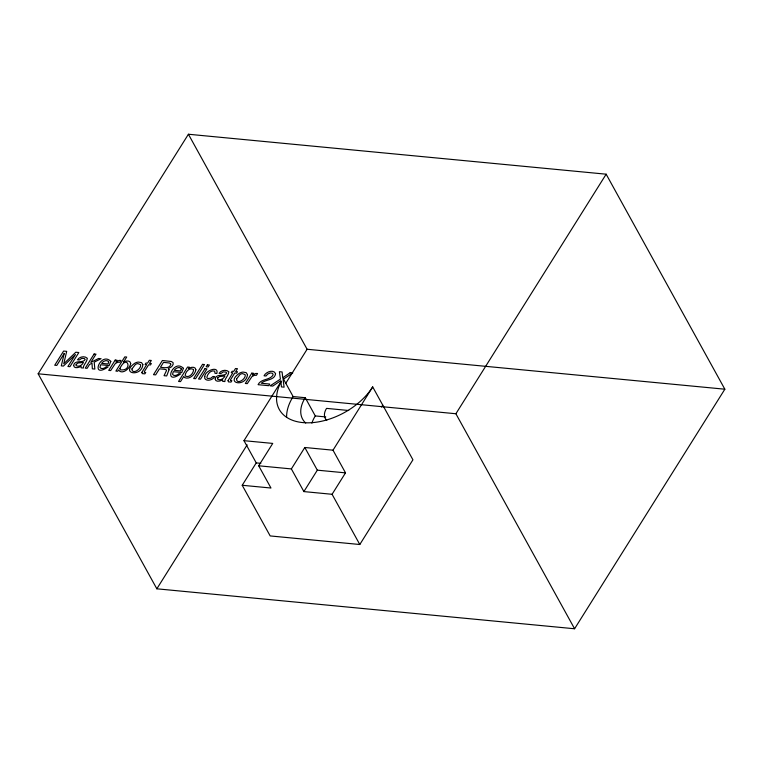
<?xml version="1.0" encoding="UTF-8"?>
<svg xmlns="http://www.w3.org/2000/svg" width="763" height="763" viewBox="0 0 763 763"><rect width="100%" height="100%" fill="white"/><g stroke="black" fill="none" stroke-linecap="round" stroke-linejoin="round"><path stroke-width="1.14" d="M38.15 373.794L188.413 134.24L606.156 174.193L724.85 389.206L574.587 628.76L156.844 588.807L38.15 373.794L455.892 413.746L574.587 628.76M260.851 463.332L256.244 462.893L243.979 440.671L281.185 381.347M156.844 588.807L247.136 444.877M285.648 383.474L307.108 349.254L188.413 134.24M280.708 382.53A55.537 34.192 -28.9 0 0 305.19 422.759A55.537 34.192 -28.9 0 0 372.697 386.908L412.936 459.793L359.802 544.505L270.178 535.931L242.214 485.278L256.244 462.893M242.214 485.278L270.97 488.024L258.695 465.792L272.734 443.417L243.979 440.671M332.077 494.29L303.884 491.591L291.371 468.921L304.809 447.49L333.002 450.189L345.515 472.86L332.077 494.29L359.802 544.505M303.884 491.591L317.322 470.17L304.809 447.49M333.002 450.189L372.697 386.908M455.892 413.746L606.156 174.193M307.108 349.254L724.85 389.206M283.073 378.334L293.135 396.56L305.238 397.714L315.291 415.93A38.255 23.558 -28.9 0 0 311.876 423.16M348.72 410.504L326.545 408.377A18.083 11.13 -28.9 0 0 326.764 420.346M315.291 415.93L325.763 416.932M317.322 470.17L345.515 472.86M258.695 465.792L291.371 468.921M382.759 405.124A55.537 34.192 -28.9 0 1 381.519 407.013M286.602 417.113A55.537 34.192 -28.9 0 1 293.135 396.56M305.715 423.036A38.255 23.558 -28.9 0 1 305.238 397.714M119.915 368.376L120.211 369.769C133.22 371.81 127.574 352.887 119.915 368.376M73.63 365.439C73.887 369.006 79.123 367.556 81.107 366.307L81.136 367.823L83.348 368.024C82.709 365.744 86.982 362.196 87.335 358.295C84.722 355.653 79.428 356.607 77.521 359.812L79.342 359.983L81.765 358.352L84.283 358.505L85.16 359.459C83.072 363.713 74.764 359.344 73.63 365.439M215.166 378.982C215.424 382.54 220.66 381.09 222.643 379.84L222.672 381.357L224.894 381.557C224.246 379.278 228.518 375.73 228.881 371.829C226.258 369.197 220.965 370.15 219.067 373.345L220.879 373.517L223.311 371.886L225.829 372.039L226.706 372.993C224.618 377.256 216.311 372.888 215.166 378.982M193.564 369.931C193.373 373.489 189.195 378.114 185.457 376.073L185.161 375.52C185.323 371.953 189.558 367.203 193.277 369.34L193.564 369.931M110.797 361.366L109.176 365.553L100.687 364.743L99.934 367.346C101.202 369.654 104.817 368.291 106.238 366.726L108.155 366.908C89.519 379.697 100.63 350.951 110.797 361.366M183.406 368.31L181.785 372.497L173.296 371.686L172.552 374.29C173.821 376.598 177.426 375.234 178.847 373.67L180.764 373.851C162.137 386.641 173.239 357.895 183.406 368.31M275.567 373.717C274.566 380.632 265.333 379.249 261.28 383.245L269.74 384.056L268.71 385.696L258.085 384.686C261.032 378.353 270.188 380.556 273.164 374.757L272.458 373.241L270.379 372.945L267.746 374.032L266.029 375.997L264.055 375.806C265.743 371.962 273.698 368.872 275.567 373.717M142.853 364.6C141.775 377.313 119.772 373.927 134.746 363.255A5.923 3.643 -28.9 0 1 138.446 362.082L141.556 362.625L142.853 364.6M247.47 374.604C246.392 387.318 224.389 383.932 239.372 373.26A5.923 3.643 -28.9 0 1 243.073 372.086L246.172 372.63L247.47 374.604M141.918 372.325L142.252 373.612L144.884 373.851L145.743 372.487L144.35 372.268L144.388 371.505L148.623 364.771L150.473 364.943L151.36 363.522L149.51 363.35L151.322 360.47L149.348 360.279L147.545 363.159L145.971 363.007L145.084 364.428L146.658 364.58L141.918 372.325M228.07 380.565L228.404 381.853L231.027 382.091L231.885 380.727L230.502 380.508L230.54 379.745L234.775 373.002L236.616 373.183L237.512 371.762L235.662 371.591L237.474 368.701L235.5 368.519L233.697 371.4L232.124 371.247L231.237 372.668L232.801 372.821L228.07 380.565M169.052 369.731L166.687 375.94L164.055 375.692L166.515 370.503L166.134 369.721L164.36 369.273L159.457 368.806L155.652 374.881L153.497 374.681L162.385 360.508L171.322 361.49L173.067 362.616L173.144 364.399L171.704 366.679L168.213 368.701L169.052 369.731M131.942 368.958C131.951 375.224 141.832 368.891 140.535 364.628L137.817 363.598A3.281 2.022 -28.9 0 0 135.337 364.571L131.942 368.958M236.559 378.963C236.568 385.229 246.449 378.896 245.152 374.633L242.434 373.603A3.281 2.022 -28.9 0 0 239.954 374.576L236.559 378.963M195.881 369.731C195.09 374.566 189.338 380.069 184.341 377.456L183.807 376.35L180.497 381.624L178.552 381.443L187.584 367.041L189.472 367.222L188.614 368.596C190.674 367.022 195.49 366.211 195.881 369.731M204.77 376.569C203.731 379.917 208.022 380.851 210.397 379.869A4.921 3.033 -28.9 0 0 213.173 378.4L214.861 376.674L212.963 376.493L210.855 378.21L207.822 378.543A2.957 1.822 -28.9 0 1 206.868 377.399C207.355 373.965 210.855 369.817 214.67 371.076L214.975 373.288L216.864 373.469C219.038 365.21 204.656 370.751 204.77 376.569M130.683 363.455C130.311 368.386 121.956 375.31 118.513 369.931L117.683 371.257L115.89 371.085L124.808 356.865L126.706 357.046L123.482 362.187C125.533 360.699 130.292 360.041 130.683 363.455M108.613 362.129L108.041 363.98L101.603 363.369C102.929 361.357 106.496 359.373 108.499 361.538L108.613 362.129M181.232 369.073L180.65 370.923L174.222 370.313C175.547 368.3 179.114 366.316 181.108 368.481L181.232 369.073M170.769 364.209C169.815 368.872 163.797 367.776 160.468 367.203L163.501 362.368L169.701 363.035L170.769 364.209M64.226 353.479L61.288 365.858L63.424 366.068L75.451 354.547L67.907 366.498L69.948 366.688L78.837 352.525L75.795 352.229L63.749 363.779L66.696 351.361L63.615 351.066L54.726 365.239L56.786 365.429L64.226 353.479M76.186 364.371L76.062 365.62C78.694 367.308 82.385 365.115 83.444 362.406L77.988 363.007L76.186 364.371M217.722 377.904L217.598 379.154C220.24 380.842 223.921 378.648 224.99 375.949L219.534 376.55L217.722 377.904M94.126 353.984L85.237 368.147L87.116 368.329L89.548 364.456L92.008 363.283L92.352 368.834L94.841 369.073L94.211 362.158L101.069 358.715L98.589 358.476L90.835 362.387L95.995 354.166L94.126 353.984M115.203 360.069L108.727 370.398L110.673 370.58L115.242 363.627L117.76 362.234L119.801 362.253L120.955 360.422L119.152 360.394L115.938 362.024L117.054 360.241L115.203 360.069M202.538 364.352L193.649 378.524L195.595 378.706L204.484 364.542L202.538 364.352M204.97 368.701L198.523 378.982L200.497 379.173L206.945 368.891L204.97 368.701M207.402 364.819L206.172 366.784L208.146 366.974L209.386 365.01L207.402 364.819M251.828 373.136L245.343 383.465L247.288 383.646L251.866 376.693L254.384 375.301L256.425 375.32L257.57 373.489L255.767 373.46L252.553 375.091L253.678 373.307L251.828 373.136M290.169 372.735L282.749 377.771L282.1 371.962L279.401 371.705L280.402 379.116L270.159 385.84L272.753 386.088L280.813 380.68L281.433 386.917L284.103 387.175L283.073 379.373L292.734 372.973L290.169 372.735"/></g></svg>
